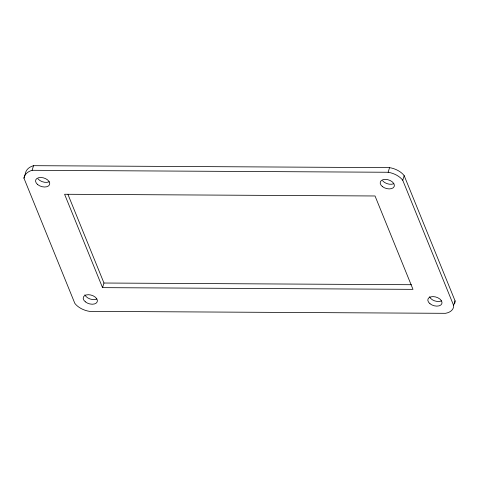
<?xml version="1.0" encoding="UTF-8"?>
<svg xmlns="http://www.w3.org/2000/svg" width="479" height="479" viewBox="0 0 479 479"><rect width="100%" height="100%" fill="white"/><g stroke="black" fill="none" stroke-linecap="round" stroke-linejoin="round"><path stroke-width="0.72" d="M455.05 300.818L453.619 305.434A16.448 10.011 17.2 0 1 445.458 313.32L89.441 311.356A16.448 10.011 17.2 0 1 74.82 303.345L23.95 178.182L25.381 173.566A21.214 12.915 17.2 0 1 33.542 165.68L389.559 167.644A16.448 10.011 17.2 0 1 404.18 175.655L455.05 300.818A16.448 10.011 17.2 0 1 454.631 303.554M23.95 178.182A21.214 12.915 17.2 0 1 32.111 170.296L33.542 165.68M102.536 287.639L64.587 194.264L375.033 195.977L412.982 289.352L102.536 287.639L103.967 283.023L67.982 194.492M32.111 170.296L388.128 172.26L389.559 167.644M453.619 305.434L402.749 180.272L404.18 175.655M103.967 283.023L411.419 284.718M388.128 172.26A16.448 10.011 17.2 0 1 402.749 180.272M96.818 298.998A7.311 4.449 17.2 0 1 84.885 294.813M49.181 181.781A7.311 4.449 17.2 0 1 37.979 178.829M393.804 183.685A7.311 4.449 17.2 0 1 382.607 180.733M441.44 300.902A7.311 4.449 17.2 0 1 429.513 296.717M85.34 301.818A7.311 4.449 17.2 0 0 97.183 301.884A7.311 4.449 17.2 0 0 88.358 294.699A7.311 4.449 17.2 0 0 85.34 301.818M37.703 184.601A7.311 4.449 17.2 0 0 49.541 184.666A7.311 4.449 17.2 0 0 40.715 177.481A7.311 4.449 17.2 0 0 37.703 184.601M382.326 186.499A7.311 4.449 17.2 0 0 394.169 186.565A7.311 4.449 17.2 0 0 385.338 179.38A7.311 4.449 17.2 0 0 382.326 186.499M429.968 303.716A7.311 4.449 17.2 0 0 441.806 303.782A7.311 4.449 17.2 0 0 432.98 296.597A7.311 4.449 17.2 0 0 429.968 303.716"/></g></svg>
